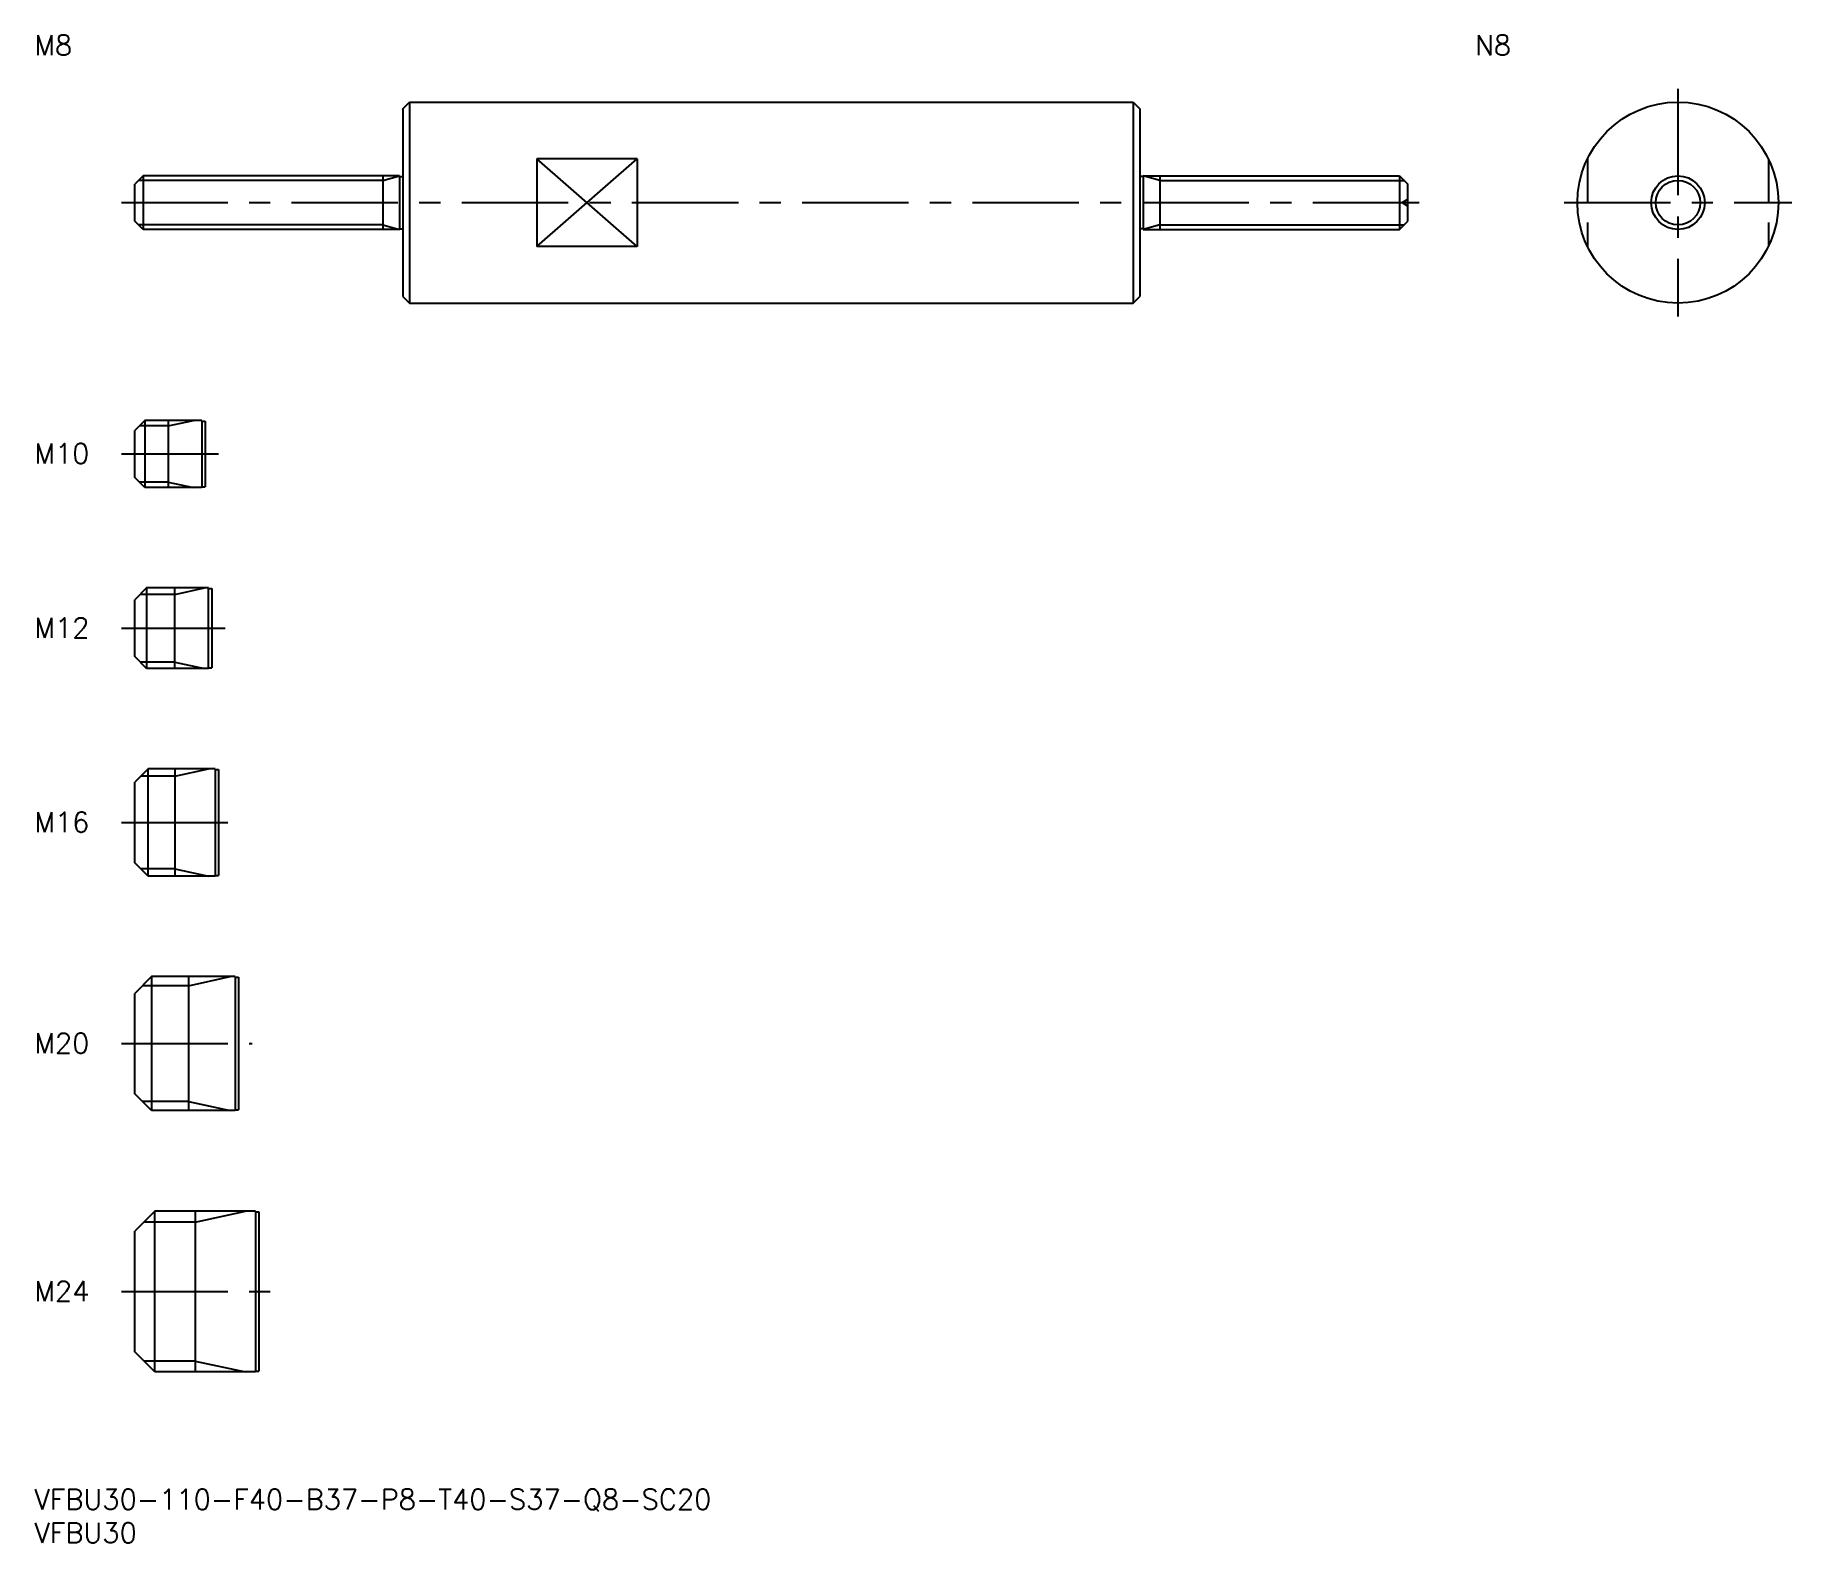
# Model space of a CAD drawing. Extents: x 0 to 262, y -8 to 217.
import ezdxf

# ---------------------------------------------------------------- set-up
doc = ezdxf.new("R2010")
doc.units = 0
doc.header["$LTSCALE"] = 0.5
doc.linetypes.add('CENTER', pattern=[50.8, 31.75, -6.35, 6.35, -6.35])
doc.linetypes.add('DASHED', pattern=[19.05, 12.7, -6.35])
for name, color, linetype in [('MSM_CENTER', 1, 'CENTER'), ('MSM_CONTINUOUS', 7, 'CONTINUOUS'), ('MSM_DASHED', 4, 'DASHED'), ('MSM_NARROW', 5, 'CONTINUOUS'), ('MSM_PART_NUMBER', 7, 'CONTINUOUS')]:
    doc.layers.add(name, color=color, linetype=linetype)
doc.styles.get("Standard").update_dxf_attribs({"font": 'txt.shx', "height": 1, "bigfont": 'bigfont.shx'})

# ---------------------------------------------------------------- blocks, each defined once
blk = doc.blocks.new('*U16')
at = {"layer": 'MSM_PART_NUMBER'}
blk.add_text('VFBU30-110-F40-B37-P8-T40-S37-Q8-SC20', height=3, dxfattribs=at).set_placement((0, -3))
blk = doc.blocks.new('*U17')
at = {"layer": 'MSM_PART_NUMBER'}
blk.add_text('VFBU30', height=3, dxfattribs=at).set_placement((0, -8))
blk = doc.blocks.new('*U18')
at = {"layer": 'MSM_PART_NUMBER'}
blk.add_text('M24', height=3, dxfattribs=at).set_placement((0, 28.06))
blk = doc.blocks.new('*U19')
at = {"layer": 'MSM_PART_NUMBER'}
blk.add_text('M20', height=3, dxfattribs=at).set_placement((0, 65.06))
blk = doc.blocks.new('*U20')
at = {"layer": 'MSM_PART_NUMBER'}
blk.add_text('M16', height=3, dxfattribs=at).set_placement((0, 98.06))
blk = doc.blocks.new('*U21')
at = {"layer": 'MSM_PART_NUMBER'}
blk.add_text('M12', height=3, dxfattribs=at).set_placement((0, 127.06))
blk = doc.blocks.new('*U22')
at = {"layer": 'MSM_PART_NUMBER'}
blk.add_text('M10', height=3, dxfattribs=at).set_placement((0, 153.06))
blk = doc.blocks.new('*U23')
at = {"layer": 'MSM_PART_NUMBER'}
blk.add_text('M8', height=3, dxfattribs=at).set_placement((0, 214))
blk = doc.blocks.new('*U24')
at = {"layer": 'MSM_PART_NUMBER'}
blk.add_text('N8', height=3, dxfattribs=at).set_placement((215, 214))

msp = doc.modelspace()

# ---------------------------------------------------------------- linework, layer by layer
at = {"layer": 'MSM_CENTER'}
for p, q in [((245.3, 209), (245.3, 175)), ((13, 192), (207, 192)), ((228.3, 192), (262.3, 192)), ((13, 154.5), (27.5, 154.5)), ((13, 128.5), (28.5, 128.5)), ((13, 99.5), (29.5, 99.5)), ((13, 66.5), (32.5, 66.5)), ((13, 29.5), (35.5, 29.5))]:
    msp.add_line(p, q, dxfattribs=at)
at = {"layer": 'MSM_CONTINUOUS'}
for p, q in [((55, 206), (56, 207)), ((55, 206), (55, 178)), ((56, 207), (164, 207)), ((56, 207), (56, 177)), ((164, 207), (164, 177)), ((164, 207), (165, 206)), ((165, 206), (165, 178)), ((75, 198.54), (75, 185.46)), ((90, 198.54), (75, 198.54)), ((90, 198.54), (90, 185.46)), ((16.25, 196), (15, 194.75)), ((15, 189.25), (15, 194.75)), ((54.5, 196), (16.25, 196)), ((16.25, 196), (16.25, 188)), ((52, 196), (52, 188)), ((54.5, 196), (54.5, 188)), ((54.5, 195.9), (55, 195.9)), ((165.5, 195.9), (165, 195.9)), ((165.5, 196), (203.75, 196)), ((165.5, 196), (165.5, 188)), ((168, 196), (168, 188)), ((203.75, 196), (205, 194.75)), ((203.75, 196), (203.75, 188)), ((205, 189.25), (205, 194.75)), ((16.25, 188), (15, 189.25)), ((203.75, 188), (205, 189.25)), ((54.5, 188), (16.25, 188)), ((54.5, 188.1), (55, 188.1)), ((165.5, 188.1), (165, 188.1)), ((165.5, 188), (203.75, 188)), ((90, 185.46), (75, 185.46)), ((55, 178), (56, 177)), ((56, 177), (164, 177)), ((164, 177), (165, 178)), ((16.5, 159.5), (15, 158)), ((15, 151), (15, 158)), ((25, 159.5), (16.5, 159.5)), ((16.5, 159.5), (16.5, 149.5)), ((20, 159.5), (20, 149.5)), ((25, 159.5), (25, 149.5)), ((25, 159.4), (25.5, 159.4)), ((25.5, 159.4), (25.5, 149.6)), ((16.5, 149.5), (15, 151)), ((25, 149.5), (16.5, 149.5)), ((25, 149.6), (25.5, 149.6)), ((16.75, 134.5), (15, 132.75)), ((26, 134.5), (16.75, 134.5)), ((16.75, 134.5), (16.75, 122.5)), ((21, 122.5), (21, 134.5)), ((26, 122.5), (26, 134.5)), ((26, 134.4), (26.5, 134.4)), ((26.5, 134.4), (26.5, 122.6)), ((15, 124.25), (15, 132.75)), ((16.75, 122.5), (15, 124.25)), ((26, 122.5), (16.75, 122.5)), ((26, 122.6), (26.5, 122.6)), ((17, 107.5), (15, 105.5)), ((27, 107.5), (17, 107.5)), ((17, 91.5), (17, 107.5)), ((21, 107.5), (21, 91.5)), ((27, 107.5), (27, 91.5)), ((15, 93.5), (15, 105.5)), ((27, 107.4), (27.5, 107.4)), ((27.5, 107.4), (27.5, 91.6)), ((17, 91.5), (15, 93.5)), ((27, 91.5), (17, 91.5)), ((27, 91.6), (27.5, 91.6)), ((17.5, 76.5), (15, 74)), ((30, 76.5), (17.5, 76.5)), ((17.5, 76.5), (17.5, 56.5)), ((23, 76.5), (23, 56.5)), ((30, 76.5), (30, 56.5)), ((30, 76.4), (30.5, 76.4)), ((30.5, 76.4), (30.5, 56.6)), ((15, 59), (15, 74)), ((17.5, 56.5), (15, 59)), ((30, 56.5), (17.5, 56.5)), ((30, 56.6), (30.5, 56.6)), ((18, 41.5), (15, 38.5)), ((33, 41.5), (18, 41.5)), ((18, 17.5), (18, 41.5)), ((24, 41.5), (24, 17.5)), ((33, 41.5), (33, 17.5)), ((33, 41.4), (33.5, 41.4)), ((33.5, 41.4), (33.5, 17.6)), ((15, 20.5), (15, 38.5)), ((18, 17.5), (15, 20.5)), ((33, 17.5), (18, 17.5)), ((33, 17.6), (33.5, 17.6))]:
    msp.add_line(p, q, dxfattribs=at)
for radius in [15, 4]:
    msp.add_circle((245.3, 192), radius, dxfattribs=at)
at = {"layer": 'MSM_DASHED'}
for p, q in [((231.8, 198.54), (231.8, 185.46)), ((258.8, 198.54), (258.8, 185.46)), ((204.13, 192), (205, 192.5)), ((204.13, 192), (205, 191.5))]:
    msp.add_line(p, q, dxfattribs=at)
at = {"layer": 'MSM_NARROW'}
for p, q in [((90, 185.46), (75, 198.54)), ((75, 185.46), (90, 198.54)), ((52, 195.32), (15.57, 195.32)), ((52, 195.32), (54.5, 196)), ((168, 195.32), (165.5, 196)), ((168, 195.32), (204.43, 195.32)), ((52, 188.68), (15.57, 188.68)), ((52, 188.68), (54.5, 188)), ((168, 188.68), (165.5, 188)), ((168, 188.68), (204.43, 188.68)), ((20, 158.69), (15.69, 158.69)), ((20, 158.69), (23.75, 159.5)), ((20, 150.31), (15.69, 150.31)), ((20, 150.31), (23.75, 149.5)), ((21, 133.55), (25.38, 134.5)), ((21, 133.55), (15.8, 133.55)), ((21, 123.45), (15.8, 123.45)), ((21, 123.45), (25.38, 122.5)), ((21, 106.42), (26, 107.5)), ((21, 106.42), (15.92, 106.42)), ((21, 92.58), (15.92, 92.58)), ((21, 92.58), (26, 91.5)), ((23, 75.15), (29.25, 76.5)), ((23, 75.15), (16.15, 75.15)), ((23, 57.85), (16.15, 57.85)), ((23, 57.85), (29.25, 56.5)), ((24, 39.88), (16.38, 39.88)), ((24, 39.88), (31.5, 41.5)), ((24, 19.12), (16.38, 19.12)), ((24, 19.12), (31.5, 17.5))]:
    msp.add_line(p, q, dxfattribs=at)
msp.add_circle((245.3, 192), 3.32, dxfattribs=at)

# ---------------------------------------------------------------- block references
at = {"layer": 'MSM_CONTINUOUS'}
for name in ['*U23', '*U24', '*U22', '*U21', '*U20', '*U19', '*U18', '*U16', '*U17']:
    msp.add_blockref(name, (0, 0), dxfattribs=at)

doc.saveas('drawing.dxf')
